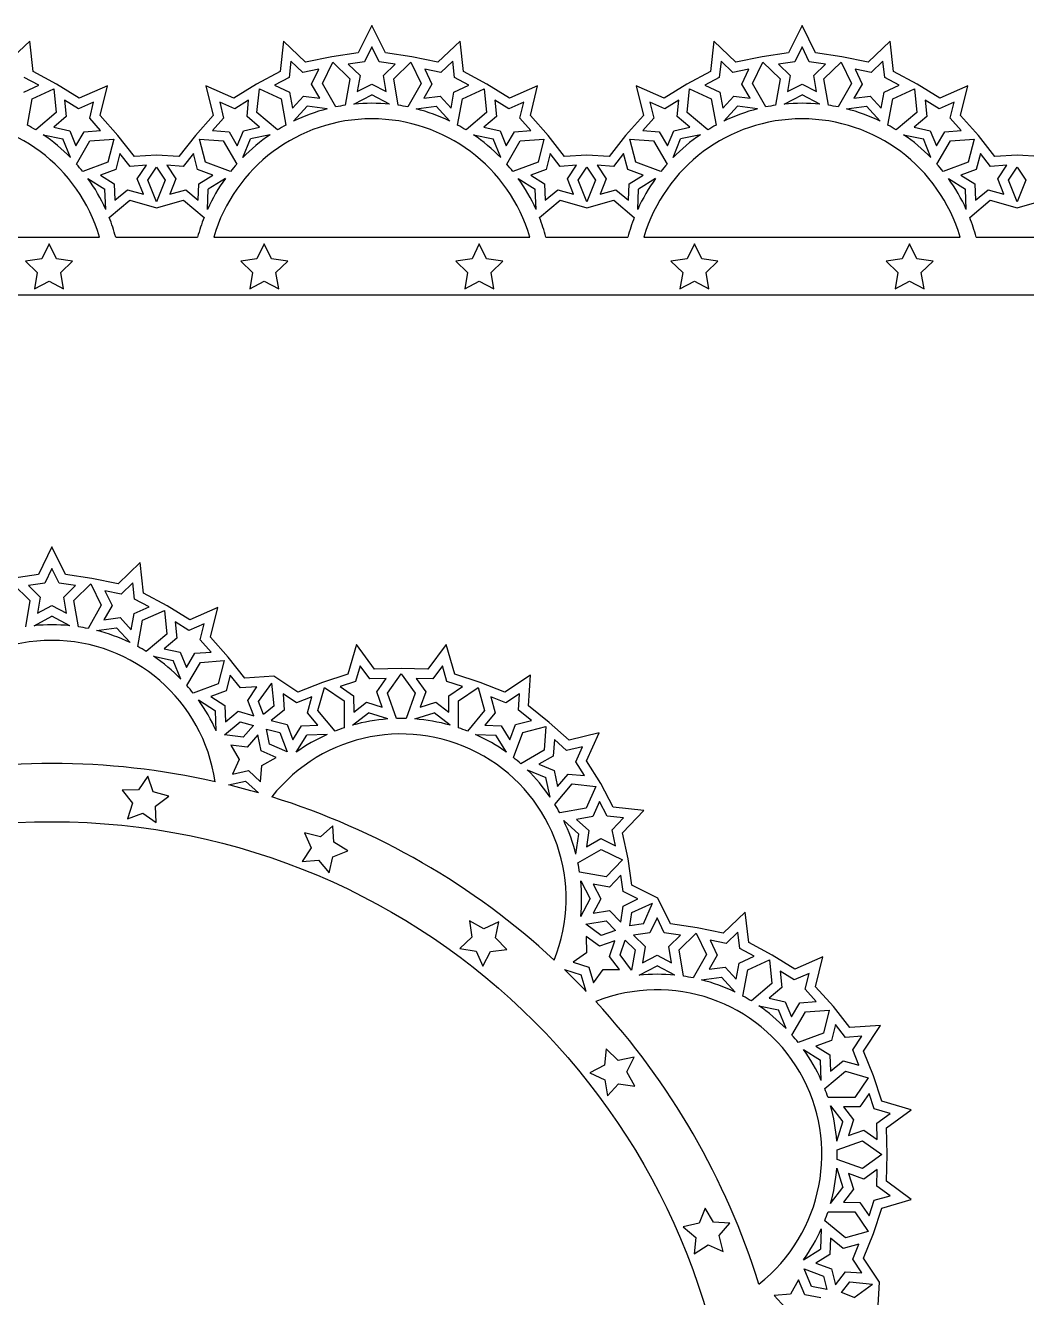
# Model space of a CAD drawing. Extents: x 129 to 581, y 103 to 417.
# Drawn here: x 249.6 to 378.8, y 252.9 to 417.1 of the extents above; entities that cross this region are included whole.
import ezdxf

# ---------------------------------------------------------------- set-up
doc = ezdxf.new("R2010")
doc.units = 0
doc.layers.get('0').update_dxf_attribs({"linetype": 'CONTINUOUS'})

msp = doc.modelspace()

# ---------------------------------------------------------------- linework, layer by layer
for p, q in [((294.252486, 417.074824), (292.499612, 413.523112)), ((296.00536, 413.523112), (294.252486, 417.074824)), ((349.779617, 417.074824), (348.026742, 413.523112)), ((351.532491, 413.523112), (349.779617, 417.074824)), ((250.117916, 415.066008), (247.255996, 412.328009)), ((250.550322, 411.128973), (250.117916, 415.066008)), ((282.859926, 415.066008), (282.42752, 411.128973)), ((285.721846, 412.328009), (282.859926, 415.066008)), ((294.252486, 414.298223), (293.315634, 412.399954)), ((295.189338, 412.399954), (294.252486, 414.298223)), ((305.645046, 415.066008), (302.783127, 412.328009)), ((306.077453, 411.128973), (305.645046, 415.066008)), ((338.387056, 415.066008), (337.95465, 411.128973)), ((341.248976, 412.328009), (338.387056, 415.066008)), ((349.779617, 414.298223), (348.842765, 412.399954)), ((350.716469, 412.399954), (349.779617, 414.298223)), ((361.172177, 415.066008), (358.310257, 412.328009)), ((361.604583, 411.128973), (361.172177, 415.066008)), ((283.809579, 412.456857), (283.578473, 410.352645)), ((285.339178, 410.99349), (283.809579, 412.456857)), ((289.092657, 413.028053), (285.721846, 412.328009)), ((287.8802, 409.565442), (289.214904, 412.334755)), ((292.499612, 413.523112), (289.092657, 413.028053)), ((289.214904, 412.334755), (291.416276, 410.188947)), ((293.315634, 412.399954), (291.22077, 412.095552)), ((291.22077, 412.095552), (292.736628, 410.617956)), ((297.284203, 412.095552), (295.189338, 412.399954)), ((295.768344, 410.617956), (297.284203, 412.095552)), ((299.412316, 413.028053), (296.00536, 413.523112)), ((297.088696, 410.188947), (299.290068, 412.334755)), ((299.290068, 412.334755), (300.624772, 409.565442)), ((302.783127, 412.328009), (299.412316, 413.028053)), ((304.695393, 412.456857), (303.165794, 410.99349)), ((304.9265, 410.352645), (304.695393, 412.456857)), ((339.33671, 412.456857), (339.105603, 410.352645)), ((340.866309, 410.99349), (339.33671, 412.456857)), ((344.619787, 413.028053), (341.248976, 412.328009)), ((343.40733, 409.565442), (344.742034, 412.334755)), ((348.026742, 413.523112), (344.619787, 413.028053)), ((344.742034, 412.334755), (346.943407, 410.188947)), ((348.842765, 412.399954), (346.7479, 412.095552)), ((346.7479, 412.095552), (348.263759, 410.617956)), ((352.811333, 412.095552), (350.716469, 412.399954)), ((351.295475, 410.617956), (352.811333, 412.095552)), ((354.939446, 413.028053), (351.532491, 413.523112)), ((352.615827, 410.188947), (354.817199, 412.334755)), ((354.817199, 412.334755), (356.151903, 409.565442)), ((358.310257, 412.328009), (354.939446, 413.028053)), ((360.222524, 412.456857), (358.692925, 410.99349)), ((360.45363, 410.352645), (360.222524, 412.456857)), ((251.263786, 409.350115), (249.399369, 410.352645)), ((253.582492, 409.498522), (250.550322, 411.128973)), ((282.42752, 411.128973), (279.395349, 409.498522)), ((283.578473, 410.352645), (281.714055, 409.350115)), ((287.411818, 411.423932), (285.339178, 410.99349)), ((286.492745, 409.516991), (287.411818, 411.423932)), ((292.736628, 410.617956), (292.378782, 408.531556)), ((296.12619, 408.531556), (295.768344, 410.617956)), ((301.093154, 411.423932), (302.012227, 409.516991)), ((303.165794, 410.99349), (301.093154, 411.423932)), ((306.790917, 409.350115), (304.9265, 410.352645)), ((309.109623, 409.498522), (306.077453, 411.128973)), ((337.95465, 411.128973), (334.92248, 409.498522)), ((339.105603, 410.352645), (337.241186, 409.350115)), ((342.938949, 411.423932), (340.866309, 410.99349)), ((342.019876, 409.516991), (342.938949, 411.423932)), ((348.263759, 410.617956), (347.905913, 408.531556)), ((351.653321, 408.531556), (351.295475, 410.617956)), ((356.620284, 411.423932), (357.539357, 409.516991)), ((358.692925, 410.99349), (356.620284, 411.423932)), ((362.318048, 409.350115), (360.45363, 410.352645)), ((364.636754, 409.498522), (361.604583, 411.128973)), ((249.333978, 408.480083), (251.263786, 409.350115)), ((250.427973, 407.62536), (253.230496, 408.888846)), ((253.230496, 408.888846), (253.537546, 405.830047)), ((256.51059, 407.687811), (253.582492, 409.498522)), ((260.136365, 409.281853), (256.51059, 407.687811)), ((259.196149, 405.434359), (260.136365, 409.281853)), ((272.841476, 409.281853), (273.781693, 405.434359)), ((276.467252, 407.687811), (272.841476, 409.281853)), ((279.395349, 409.498522), (276.467252, 407.687811)), ((279.440295, 405.830047), (279.747346, 408.888846)), ((279.747346, 408.888846), (282.549868, 407.62536)), ((281.714055, 409.350115), (283.643864, 408.480083)), ((287.542601, 407.678807), (286.492745, 409.516991)), ((289.596464, 406.560449), (287.8802, 409.565442)), ((291.416276, 410.188947), (290.831284, 406.778181)), ((292.378782, 408.531556), (294.252486, 409.51662)), ((294.252486, 409.51662), (296.12619, 408.531556)), ((297.673689, 406.778181), (297.088696, 410.188947)), ((300.624772, 409.565442), (298.908508, 406.560449)), ((302.012227, 409.516991), (300.962371, 407.678807)), ((304.861108, 408.480083), (306.790917, 409.350115)), ((305.955104, 407.62536), (308.757627, 408.888846)), ((308.757627, 408.888846), (309.064677, 405.830047)), ((312.03772, 407.687811), (309.109623, 409.498522)), ((315.663496, 409.281853), (312.03772, 407.687811)), ((314.723279, 405.434359), (315.663496, 409.281853)), ((331.994383, 407.687811), (328.368607, 409.281853)), ((328.368607, 409.281853), (329.308823, 405.434359)), ((334.92248, 409.498522), (331.994383, 407.687811)), ((334.967426, 405.830047), (335.274476, 408.888846)), ((335.274476, 408.888846), (338.076999, 407.62536)), ((337.241186, 409.350115), (339.170994, 408.480083)), ((343.069732, 407.678807), (342.019876, 409.516991)), ((345.123594, 406.560449), (343.40733, 409.565442)), ((346.943407, 410.188947), (346.358414, 406.778181)), ((347.905913, 408.531556), (349.779617, 409.51662)), ((349.779617, 409.51662), (351.653321, 408.531556)), ((353.200819, 406.778181), (352.615827, 410.188947)), ((356.151903, 409.565442), (354.435639, 406.560449)), ((357.539357, 409.516991), (356.489502, 407.678807)), ((360.388239, 408.480083), (362.318048, 409.350115)), ((361.482234, 407.62536), (364.284757, 408.888846)), ((364.284757, 408.888846), (364.591808, 405.830047)), ((367.564851, 407.687811), (364.636754, 409.498522)), ((371.190626, 409.281853), (367.564851, 407.687811)), ((370.25041, 405.434359), (371.190626, 409.281853)), ((249.811135, 404.220208), (250.427973, 407.62536)), ((254.613322, 407.41626), (254.824756, 405.309981)), ((256.413747, 406.302892), (254.613322, 407.41626)), ((258.351601, 407.154854), (256.413747, 406.302892)), ((257.849087, 405.098499), (258.351601, 407.154854)), ((274.626241, 407.154854), (275.128754, 405.098499)), ((276.564095, 406.302892), (274.626241, 407.154854)), ((278.36452, 407.41626), (276.564095, 406.302892)), ((278.153086, 405.309981), (278.36452, 407.41626)), ((282.549868, 407.62536), (283.166706, 404.220208)), ((283.643864, 408.480083), (284.02119, 406.397118)), ((284.02119, 406.397118), (285.444984, 407.96362)), ((285.444984, 407.96362), (287.542601, 407.678807)), ((291.947776, 406.916662), (294.252486, 408.12832)), ((296.557196, 406.916662), (294.252486, 408.12832)), ((300.962371, 407.678807), (303.059989, 407.96362)), ((303.059989, 407.96362), (304.483782, 406.397118)), ((304.483782, 406.397118), (304.861108, 408.480083)), ((305.338266, 404.220208), (305.955104, 407.62536)), ((310.140452, 407.41626), (310.351886, 405.309981)), ((311.940877, 406.302892), (310.140452, 407.41626)), ((313.878732, 407.154854), (311.940877, 406.302892)), ((313.376218, 405.098499), (313.878732, 407.154854)), ((332.091225, 406.302892), (330.153371, 407.154854)), ((330.153371, 407.154854), (330.655885, 405.098499)), ((333.89165, 407.41626), (332.091225, 406.302892)), ((333.680216, 405.309981), (333.89165, 407.41626)), ((338.076999, 407.62536), (338.693837, 404.220208)), ((339.170994, 408.480083), (339.54832, 406.397118)), ((339.54832, 406.397118), (340.972114, 407.96362)), ((340.972114, 407.96362), (343.069732, 407.678807)), ((347.474907, 406.916662), (349.779617, 408.12832)), ((352.084327, 406.916662), (349.779617, 408.12832)), ((356.489502, 407.678807), (358.587119, 407.96362)), ((358.587119, 407.96362), (360.010913, 406.397118)), ((360.010913, 406.397118), (360.388239, 408.480083)), ((360.865396, 404.220208), (361.482234, 407.62536)), ((367.468008, 406.302892), (365.667583, 407.41626)), ((365.667583, 407.41626), (365.879017, 405.309981)), ((369.405862, 407.154854), (367.468008, 406.302892)), ((368.903348, 405.098499), (369.405862, 407.154854)), ((253.537546, 405.830047), (250.897017, 403.593274)), ((261.48781, 402.865173), (259.196149, 405.434359)), ((273.781693, 405.434359), (271.490032, 402.865173)), ((282.080824, 403.593274), (279.440295, 405.830047)), ((284.168503, 404.732202), (285.91981, 406.659045)), ((288.499941, 406.308716), (285.91981, 406.659045)), ((300.005032, 406.308716), (302.585162, 406.659045)), ((304.33647, 404.732202), (302.585162, 406.659045)), ((309.064677, 405.830047), (306.424148, 403.593274)), ((317.01494, 402.865173), (314.723279, 405.434359)), ((329.308823, 405.434359), (327.017162, 402.865173)), ((337.607955, 403.593274), (334.967426, 405.830047)), ((339.695633, 404.732202), (341.446941, 406.659045)), ((344.027071, 406.308716), (341.446941, 406.659045)), ((355.532162, 406.308716), (358.112293, 406.659045)), ((359.8636, 404.732202), (358.112293, 406.659045)), ((364.591808, 405.830047), (361.951279, 403.593274)), ((372.542071, 402.865173), (370.25041, 405.434359)), ((254.824756, 405.309981), (253.209518, 403.941724)), ((253.209518, 403.941724), (255.278046, 403.491934)), ((259.258181, 403.518761), (257.849087, 405.098499)), ((275.128754, 405.098499), (273.719661, 403.518761)), ((277.699796, 403.491934), (279.768323, 403.941724)), ((279.768323, 403.941724), (278.153086, 405.309981)), ((310.351886, 405.309981), (308.736649, 403.941724)), ((308.736649, 403.941724), (310.805176, 403.491934)), ((314.785312, 403.518761), (313.376218, 405.098499)), ((330.655885, 405.098499), (329.246791, 403.518761)), ((333.226926, 403.491934), (335.295454, 403.941724)), ((335.295454, 403.941724), (333.680216, 405.309981)), ((365.879017, 405.309981), (364.263779, 403.941724)), ((364.263779, 403.941724), (366.332307, 403.491934)), ((370.312442, 403.518761), (368.903348, 405.098499)), ((251.841315, 402.98169), (254.385664, 402.428434)), ((255.372335, 400.018811), (254.385664, 402.428434)), ((255.278046, 403.491934), (256.080199, 401.532937)), ((256.080199, 401.532937), (257.147185, 403.361231)), ((256.138604, 399.195061), (257.882872, 402.183886)), ((257.147185, 403.361231), (259.258181, 403.518761)), ((257.882872, 402.183886), (260.94852, 402.412655)), ((260.94852, 402.412655), (260.190882, 399.433307)), ((263.620022, 400.162193), (261.48781, 402.865173)), ((271.490032, 402.865173), (269.35782, 400.162193)), ((272.786959, 399.433307), (272.029322, 402.412655)), ((272.029322, 402.412655), (275.094969, 402.183886)), ((273.719661, 403.518761), (275.830656, 403.361231)), ((275.094969, 402.183886), (276.839238, 399.195061)), ((275.830656, 403.361231), (276.897643, 401.532937)), ((276.897643, 401.532937), (277.699796, 403.491934)), ((277.605506, 400.018811), (278.592178, 402.428434)), ((281.136527, 402.98169), (278.592178, 402.428434)), ((307.368445, 402.98169), (309.912794, 402.428434)), ((310.899466, 400.018811), (309.912794, 402.428434)), ((310.805176, 403.491934), (311.60733, 401.532937)), ((311.60733, 401.532937), (312.674316, 403.361231)), ((311.665734, 399.195061), (313.410003, 402.183886)), ((312.674316, 403.361231), (314.785312, 403.518761)), ((313.410003, 402.183886), (316.475651, 402.412655)), ((316.475651, 402.412655), (315.718013, 399.433307)), ((319.147152, 400.162193), (317.01494, 402.865173)), ((327.017162, 402.865173), (324.884951, 400.162193)), ((328.31409, 399.433307), (327.556452, 402.412655)), ((327.556452, 402.412655), (330.6221, 402.183886)), ((329.246791, 403.518761), (331.357787, 403.361231)), ((330.6221, 402.183886), (332.366369, 399.195061)), ((331.357787, 403.361231), (332.424773, 401.532937)), ((332.424773, 401.532937), (333.226926, 403.491934)), ((333.132637, 400.018811), (334.119309, 402.428434)), ((336.663657, 402.98169), (334.119309, 402.428434)), ((362.895576, 402.98169), (365.439925, 402.428434)), ((366.426597, 400.018811), (365.439925, 402.428434)), ((366.332307, 403.491934), (367.13446, 401.532937)), ((367.13446, 401.532937), (368.201447, 403.361231)), ((367.192865, 399.195061), (368.937134, 402.183886)), ((368.201447, 403.361231), (370.312442, 403.518761)), ((368.937134, 402.183886), (372.002781, 402.412655)), ((372.002781, 402.412655), (371.245143, 399.433307)), ((374.674283, 400.162193), (372.542071, 402.865173)), ((261.744297, 400.555923), (261.22259, 398.504352)), ((263.055349, 398.893917), (261.744297, 400.555923)), ((271.233544, 400.555923), (269.922493, 398.893917)), ((271.755251, 398.504352), (271.233544, 400.555923)), ((317.271428, 400.555923), (316.749721, 398.504352)), ((318.58248, 398.893917), (317.271428, 400.555923)), ((326.760675, 400.555923), (325.449623, 398.893917)), ((327.282382, 398.504352), (326.760675, 400.555923)), ((372.798558, 400.555923), (372.276851, 398.504352)), ((374.10961, 398.893917), (372.798558, 400.555923)), ((260.190882, 399.433307), (256.944575, 398.234541)), ((265.167724, 399.031715), (263.055349, 398.893917)), ((266.488921, 400.34934), (263.620022, 400.162193)), ((263.992201, 397.271242), (265.167724, 399.031715)), ((269.35782, 400.162193), (266.488921, 400.34934)), ((267.810117, 399.031715), (268.985641, 397.271242)), ((269.922493, 398.893917), (267.810117, 399.031715)), ((276.033266, 398.234541), (272.786959, 399.433307)), ((315.718013, 399.433307), (312.471706, 398.234541)), ((320.694855, 399.031715), (318.58248, 398.893917)), ((322.016051, 400.34934), (319.147152, 400.162193)), ((319.519332, 397.271242), (320.694855, 399.031715)), ((324.884951, 400.162193), (322.016051, 400.34934)), ((325.449623, 398.893917), (323.337248, 399.031715)), ((323.337248, 399.031715), (324.512771, 397.271242)), ((331.560397, 398.234541), (328.31409, 399.433307)), ((371.245143, 399.433307), (367.998836, 398.234541)), ((376.221986, 399.031715), (374.10961, 398.893917)), ((377.543182, 400.34934), (374.674283, 400.162193)), ((375.046462, 397.271242), (376.221986, 399.031715)), ((380.412081, 400.162193), (377.543182, 400.34934)), ((257.62275, 397.336871), (259.824432, 395.946763)), ((261.22259, 398.504352), (259.236792, 397.771056)), ((259.236792, 397.771056), (261.026735, 396.640913)), ((264.776014, 395.304836), (263.992201, 397.271242)), ((265.372896, 397.126125), (266.488921, 398.797492)), ((266.488921, 398.797492), (267.604946, 397.126125)), ((268.985641, 397.271242), (268.201828, 395.304836)), ((273.74105, 397.771056), (271.755251, 398.504352)), ((271.951107, 396.640913), (273.74105, 397.771056)), ((275.355091, 397.336871), (273.15341, 395.946763)), ((313.149881, 397.336871), (315.351562, 395.946763)), ((316.749721, 398.504352), (314.763923, 397.771056)), ((314.763923, 397.771056), (316.553865, 396.640913)), ((320.303144, 395.304836), (319.519332, 397.271242)), ((320.900026, 397.126125), (322.016051, 398.797492)), ((322.016051, 398.797492), (323.132076, 397.126125)), ((324.512771, 397.271242), (323.728959, 395.304836)), ((329.26818, 397.771056), (327.282382, 398.504352)), ((327.478237, 396.640913), (329.26818, 397.771056)), ((330.882222, 397.336871), (328.680541, 395.946763)), ((368.677011, 397.336871), (370.878693, 395.946763)), ((372.276851, 398.504352), (370.291053, 397.771056)), ((370.291053, 397.771056), (372.080996, 396.640913)), ((375.830275, 395.304836), (375.046462, 397.271242)), ((376.427157, 397.126125), (377.543182, 398.797492)), ((377.543182, 398.797492), (378.659207, 397.126125)), ((259.92746, 393.344997), (259.824432, 395.946763)), ((261.026735, 396.640913), (261.110496, 394.525706)), ((261.110496, 394.525706), (262.738448, 395.878809)), ((262.738448, 395.878809), (264.776014, 395.304836)), ((266.488921, 394.326274), (265.372896, 397.126125)), ((267.604946, 397.126125), (266.488921, 394.326274)), ((268.201828, 395.304836), (270.239393, 395.878809)), ((270.239393, 395.878809), (271.867346, 394.525706)), ((271.867346, 394.525706), (271.951107, 396.640913)), ((273.050381, 393.344997), (273.15341, 395.946763)), ((315.454591, 393.344997), (315.351562, 395.946763)), ((316.553865, 396.640913), (316.637627, 394.525706)), ((316.637627, 394.525706), (318.265579, 395.878809)), ((318.265579, 395.878809), (320.303144, 395.304836)), ((322.016051, 394.326274), (320.900026, 397.126125)), ((323.132076, 397.126125), (322.016051, 394.326274)), ((323.728959, 395.304836), (325.766524, 395.878809)), ((325.766524, 395.878809), (327.394476, 394.525706)), ((327.394476, 394.525706), (327.478237, 396.640913)), ((328.577512, 393.344997), (328.680541, 395.946763)), ((370.981721, 393.344997), (370.878693, 395.946763)), ((372.080996, 396.640913), (372.164757, 394.525706)), ((372.164757, 394.525706), (373.79271, 395.878809)), ((373.79271, 395.878809), (375.830275, 395.304836)), ((377.543182, 394.326274), (376.427157, 397.126125)), ((378.659207, 397.126125), (377.543182, 394.326274)), ((260.365778, 392.308845), (263.027092, 394.520847)), ((263.027092, 394.520847), (266.488921, 393.545664)), ((266.488921, 393.545664), (269.950749, 394.520847)), ((269.950749, 394.520847), (272.612064, 392.308845)), ((315.892908, 392.308845), (318.554223, 394.520847)), ((318.554223, 394.520847), (322.016051, 393.545664)), ((322.016051, 393.545664), (325.47788, 394.520847)), ((325.47788, 394.520847), (328.139195, 392.308845)), ((371.420039, 392.308845), (374.081353, 394.520847)), ((374.081353, 394.520847), (377.543182, 393.545664)), ((377.543182, 393.545664), (381.005011, 394.520847)), ((218.325084, 389.770786), (259.125627, 389.770786)), ((261.202781, 389.770786), (271.775061, 389.770786)), ((273.852214, 389.770786), (314.652758, 389.770786)), ((316.729911, 389.770786), (327.302191, 389.770786)), ((329.379345, 389.770786), (370.179889, 389.770786)), ((372.257042, 389.770786), (382.829322, 389.770786)), ((252.607138, 388.879533), (251.670286, 386.981264)), ((253.54399, 386.981264), (252.607138, 388.879533)), ((280.370703, 388.879533), (279.433852, 386.981264)), ((281.307555, 386.981264), (280.370703, 388.879533)), ((308.134269, 388.879533), (307.197417, 386.981264)), ((309.071121, 386.981264), (308.134269, 388.879533)), ((335.897834, 388.879533), (334.960982, 386.981264)), ((336.834686, 386.981264), (335.897834, 388.879533)), ((363.661399, 388.879533), (362.724547, 386.981264)), ((364.598251, 386.981264), (363.661399, 388.879533)), ((251.670286, 386.981264), (249.575422, 386.676862)), ((249.575422, 386.676862), (251.09128, 385.199265)), ((255.638855, 386.676862), (253.54399, 386.981264)), ((254.122996, 385.199265), (255.638855, 386.676862)), ((279.433852, 386.981264), (277.338987, 386.676862)), ((277.338987, 386.676862), (278.854845, 385.199265)), ((283.40242, 386.676862), (281.307555, 386.981264)), ((281.886562, 385.199265), (283.40242, 386.676862)), ((307.197417, 386.981264), (305.102552, 386.676862)), ((305.102552, 386.676862), (306.618411, 385.199265)), ((311.165985, 386.676862), (309.071121, 386.981264)), ((309.650127, 385.199265), (311.165985, 386.676862)), ((334.960982, 386.981264), (332.866118, 386.676862)), ((332.866118, 386.676862), (334.381976, 385.199265)), ((338.929551, 386.676862), (336.834686, 386.981264)), ((337.413692, 385.199265), (338.929551, 386.676862)), ((362.724547, 386.981264), (360.629683, 386.676862)), ((360.629683, 386.676862), (362.145541, 385.199265)), ((366.693116, 386.676862), (364.598251, 386.981264)), ((365.177258, 385.199265), (366.693116, 386.676862)), ((251.09128, 385.199265), (250.733434, 383.112866)), ((250.733434, 383.112866), (252.607138, 384.09793)), ((252.607138, 384.09793), (254.480842, 383.112866)), ((254.480842, 383.112866), (254.122996, 385.199265)), ((278.854845, 385.199265), (278.497, 383.112866)), ((278.497, 383.112866), (280.370703, 384.09793)), ((280.370703, 384.09793), (282.244407, 383.112866)), ((282.244407, 383.112866), (281.886562, 385.199265)), ((306.618411, 385.199265), (306.260565, 383.112866)), ((306.260565, 383.112866), (308.134269, 384.09793)), ((308.134269, 384.09793), (310.007973, 383.112866)), ((310.007973, 383.112866), (309.650127, 385.199265)), ((334.381976, 385.199265), (334.02413, 383.112866)), ((334.02413, 383.112866), (335.897834, 384.09793)), ((335.897834, 384.09793), (337.771538, 383.112866)), ((337.771538, 383.112866), (337.413692, 385.199265)), ((362.145541, 385.199265), (361.787696, 383.112866)), ((361.787696, 383.112866), (363.661399, 384.09793)), ((363.661399, 384.09793), (365.535103, 383.112866)), ((365.535103, 383.112866), (365.177258, 385.199265)), ((539.578854, 382.270786), (215.50751, 382.270786)), ((252.977014, 349.785398), (251.22414, 346.233686)), ((254.729889, 346.233686), (252.977014, 349.785398)), ((252.977014, 347.008797), (252.040162, 345.110528)), ((253.913866, 345.110528), (252.977014, 347.008797)), ((264.369575, 347.776582), (261.507655, 345.038583)), ((264.801981, 343.839547), (264.369575, 347.776582)), ((251.22414, 346.233686), (247.817185, 345.738627)), ((247.939432, 345.045329), (250.140804, 342.899522)), ((252.040162, 345.110528), (249.945298, 344.806126)), ((249.945298, 344.806126), (251.461156, 343.32853)), ((256.008731, 344.806126), (253.913866, 345.110528)), ((254.492873, 343.32853), (256.008731, 344.806126)), ((258.136844, 345.738627), (254.729889, 346.233686)), ((255.813224, 342.899522), (258.014597, 345.045329)), ((258.014597, 345.045329), (259.349301, 342.276016)), ((261.507655, 345.038583), (258.136844, 345.738627)), ((263.419921, 345.167431), (261.890322, 343.704064)), ((263.651028, 343.063219), (263.419921, 345.167431)), ((251.461156, 343.32853), (251.103311, 341.24213)), ((254.850718, 341.24213), (254.492873, 343.32853)), ((259.817682, 344.134506), (260.736755, 342.227565)), ((261.890322, 343.704064), (259.817682, 344.134506)), ((265.515445, 342.060689), (263.651028, 343.063219)), ((267.834151, 342.209096), (264.801981, 343.839547)), ((250.140804, 342.899522), (249.555812, 339.488755)), ((251.103311, 341.24213), (252.977014, 342.227194)), ((252.977014, 342.227194), (254.850718, 341.24213)), ((256.398217, 339.488755), (255.813224, 342.899522)), ((259.349301, 342.276016), (257.633037, 339.271023)), ((260.736755, 342.227565), (259.686899, 340.389381)), ((263.585637, 341.190657), (265.515445, 342.060689)), ((264.679632, 340.335934), (267.482155, 341.59942)), ((267.482155, 341.59942), (267.789205, 338.540621)), ((270.762249, 340.398385), (267.834151, 342.209096)), ((274.388024, 341.992427), (270.762249, 340.398385)), ((273.447808, 338.144933), (274.388024, 341.992427)), ((250.672304, 339.627237), (252.977014, 340.838894)), ((255.281724, 339.627237), (252.977014, 340.838894)), ((259.686899, 340.389381), (261.784517, 340.674194)), ((261.784517, 340.674194), (263.208311, 339.107692)), ((263.208311, 339.107692), (263.585637, 341.190657)), ((264.062794, 336.930782), (264.679632, 340.335934)), ((268.864981, 340.126834), (269.076415, 338.020555)), ((270.665406, 339.013466), (268.864981, 340.126834)), ((272.60326, 339.865428), (270.665406, 339.013466)), ((272.100746, 337.809073), (272.60326, 339.865428)), ((258.72956, 339.01929), (261.30969, 339.369619)), ((263.060998, 337.442776), (261.30969, 339.369619)), ((267.789205, 338.540621), (265.148676, 336.303848)), ((275.739469, 335.575747), (273.447808, 338.144933)), ((269.076415, 338.020555), (267.461177, 336.652298)), ((267.461177, 336.652298), (269.529705, 336.202508)), ((273.50984, 336.229335), (272.100746, 337.809073)), ((292.280768, 337.198081), (291.171272, 333.395945)), ((294.623761, 334.004712), (292.280768, 337.198081)), ((303.849077, 337.198081), (301.506085, 334.004712)), ((304.958573, 333.395945), (303.849077, 337.198081)), ((266.092974, 335.692264), (268.637323, 335.139008)), ((269.623994, 332.729385), (268.637323, 335.139008)), ((269.529705, 336.202508), (270.331858, 334.243511)), ((270.331858, 334.243511), (271.398844, 336.071805)), ((270.390263, 331.905635), (272.134531, 334.89446)), ((271.398844, 336.071805), (273.50984, 336.229335)), ((272.134531, 334.89446), (275.200179, 335.123229)), ((275.200179, 335.123229), (274.442541, 332.143881)), ((277.87168, 332.872767), (275.739469, 335.575747)), ((275.995956, 333.266497), (275.474249, 331.214927)), ((277.307008, 331.604491), (275.995956, 333.266497)), ((291.171272, 333.395945), (287.902043, 332.316795)), ((292.76292, 334.463664), (292.169932, 332.431551)), ((294.01517, 332.756916), (292.76292, 334.463664)), ((298.064923, 334.108785), (294.623761, 334.004712)), ((296.26961, 330.90932), (298.064923, 333.404792)), ((301.506085, 334.004712), (298.064923, 334.108785)), ((298.064923, 333.404792), (299.860236, 330.90932)), ((303.366926, 334.463664), (302.114676, 332.756916)), ((303.959914, 332.431551), (303.366926, 334.463664)), ((308.227803, 332.316795), (304.958573, 333.395945)), ((314.719732, 333.241486), (311.425843, 331.042051)), ((314.46191, 329.289177), (314.719732, 333.241486)), ((274.442541, 332.143881), (271.196234, 330.945115)), ((279.419383, 331.742289), (277.307008, 331.604491)), ((281.598249, 333.115863), (277.87168, 332.872767)), ((278.24386, 329.981816), (279.419383, 331.742289)), ((279.624555, 329.836699), (281.353262, 332.201559)), ((281.667936, 329.289177), (281.353262, 332.201559)), ((284.704003, 331.042051), (281.598249, 333.115863)), ((287.902043, 332.316795), (284.704003, 331.042051)), ((287.309282, 328.696248), (288.142822, 331.655258)), ((288.142822, 331.655258), (290.683367, 329.924314)), ((292.169932, 332.431551), (290.159752, 331.768004)), ((290.159752, 331.768004), (291.909163, 330.576082)), ((296.131068, 332.820908), (294.01517, 332.756916)), ((294.894821, 331.102534), (296.131068, 332.820908)), ((299.998778, 332.820908), (301.235025, 331.102534)), ((302.114676, 332.756916), (299.998778, 332.820908)), ((305.970094, 331.768004), (303.959914, 332.431551)), ((304.220683, 330.576082), (305.970094, 331.768004)), ((305.446479, 329.924314), (307.987023, 331.655258)), ((307.987023, 331.655258), (308.820564, 328.696248)), ((311.425843, 331.042051), (308.227803, 332.316795)), ((271.874409, 330.047446), (274.07609, 328.657337)), ((275.474249, 331.214927), (273.488451, 330.48163)), ((273.488451, 330.48163), (275.278394, 329.351487)), ((279.027673, 328.01541), (278.24386, 329.981816)), ((282.798414, 330.83688), (282.936211, 328.724505)), ((284.558886, 329.661357), (282.798414, 330.83688)), ((286.525293, 330.445169), (284.558886, 329.661357)), ((285.95132, 328.407604), (286.525293, 330.445169)), ((290.683367, 329.924314), (290.699535, 326.463782)), ((291.909163, 330.576082), (291.919053, 328.45924)), ((295.609529, 329.10997), (294.894821, 331.102534)), ((297.437988, 327.651953), (296.26961, 330.90932)), ((299.860236, 330.90932), (298.691857, 327.651953)), ((301.235025, 331.102534), (300.520316, 329.10997)), ((304.210793, 328.45924), (304.220683, 330.576082)), ((305.430311, 326.463782), (305.446479, 329.924314)), ((311.57096, 329.661357), (309.604553, 330.445169)), ((309.604553, 330.445169), (310.178526, 328.407604)), ((313.331432, 330.83688), (311.57096, 329.661357)), ((313.193635, 328.724505), (313.331432, 330.83688)), ((274.179119, 326.055571), (274.07609, 328.657337)), ((275.278394, 329.351487), (275.362155, 327.23628)), ((275.362155, 327.23628), (276.990107, 328.589383)), ((276.990107, 328.589383), (279.027673, 328.01541)), ((280.279398, 328.193847), (279.624555, 329.836699)), ((281.667936, 329.289177), (280.279398, 328.193847)), ((282.936211, 328.724505), (281.274206, 327.413453)), ((287.304423, 326.779651), (285.95132, 328.407604)), ((289.521284, 326.034933), (287.309282, 328.696248)), ((291.775018, 326.794036), (293.834312, 328.387495)), ((291.919053, 328.45924), (293.593237, 329.754704)), ((293.593237, 329.754704), (295.609529, 329.10997)), ((296.314411, 327.594454), (293.834312, 328.387495)), ((299.815435, 327.594454), (302.295533, 328.387495)), ((300.520316, 329.10997), (302.536609, 329.754704)), ((304.354827, 326.794036), (302.295533, 328.387495)), ((302.536609, 329.754704), (304.210793, 328.45924)), ((308.820564, 328.696248), (306.608562, 326.034933)), ((310.178526, 328.407604), (308.825423, 326.779651)), ((314.85564, 327.413453), (313.193635, 328.724505)), ((317.16489, 327.156965), (314.46191, 329.289177)), ((275.241815, 325.538383), (277.278751, 327.231421)), ((277.278751, 327.231421), (278.990799, 326.749144)), ((278.990799, 326.749144), (277.676162, 325.251021)), ((281.274206, 327.413453), (283.325776, 326.891746)), ((283.325776, 326.891746), (284.059073, 324.905948)), ((284.059073, 324.905948), (285.189216, 326.69589)), ((285.189216, 326.69589), (287.304423, 326.779651)), ((308.825423, 326.779651), (310.94063, 326.69589)), ((310.94063, 326.69589), (312.070773, 324.905948)), ((312.070773, 324.905948), (312.80407, 326.891746)), ((312.80407, 326.891746), (314.85564, 327.413453)), ((313.733024, 325.860038), (316.712372, 326.617675)), ((316.712372, 326.617675), (316.483603, 323.552028)), ((319.734076, 324.865304), (317.16489, 327.156965)), ((277.676162, 325.251021), (275.241815, 325.538383)), ((279.569922, 325.546044), (278.173684, 323.954931)), ((279.983543, 323.469981), (279.569922, 325.546044)), ((280.673007, 326.298398), (282.396822, 325.860038)), ((281.062455, 324.343667), (280.673007, 326.298398)), ((282.396822, 325.860038), (283.314342, 323.375356)), ((284.493257, 323.291906), (285.883366, 325.493587)), ((288.485132, 325.596616), (285.883366, 325.493587)), ((307.644714, 325.596616), (310.24648, 325.493587)), ((311.636589, 323.291906), (310.24648, 325.493587)), ((312.534259, 322.613731), (313.733024, 325.860038)), ((323.581571, 325.805521), (319.734076, 324.865304)), ((321.987528, 322.179745), (323.581571, 325.805521)), ((276.071415, 324.203093), (277.153192, 322.383511)), ((278.173684, 323.954931), (276.071415, 324.203093)), ((281.928242, 322.633761), (279.983543, 323.469981)), ((283.314342, 323.375356), (281.062455, 324.343667)), ((316.483603, 323.552028), (313.494778, 321.807759)), ((317.818478, 324.927336), (317.660948, 322.816341)), ((319.398216, 323.518243), (317.818478, 324.927336)), ((321.454571, 324.020756), (319.398216, 323.518243)), ((320.60261, 322.082902), (321.454571, 324.020756)), ((277.153192, 322.383511), (276.267539, 320.460821)), ((280.081605, 321.598845), (281.928242, 322.633761)), ((317.660948, 322.816341), (315.832654, 321.749355)), ((315.832654, 321.749355), (317.791651, 320.947201)), ((321.715977, 320.282477), (320.60261, 322.082902)), ((323.798239, 319.251648), (321.987528, 322.179745)), ((265.338914, 320.197913), (264.162303, 318.438167)), ((266.019977, 318.1936), (265.338914, 320.197913)), ((276.267539, 320.460821), (278.332352, 320.92737)), ((278.332352, 320.92737), (279.887257, 319.49092)), ((279.887257, 319.49092), (280.081605, 321.598845)), ((314.318529, 321.041491), (316.728151, 320.054819)), ((317.281407, 317.51047), (316.728151, 320.054819)), ((317.791651, 320.947201), (318.241441, 318.878674)), ((318.241441, 318.878674), (319.609698, 320.493911)), ((319.609698, 320.493911), (321.715977, 320.282477)), ((264.162303, 318.438167), (262.045628, 318.409804)), ((262.045628, 318.409804), (263.355653, 316.74699)), ((275.781153, 319.091115), (277.973033, 319.586375)), ((279.623627, 318.061527), (277.973033, 319.586375)), ((317.892991, 316.566173), (320.129764, 319.206702)), ((320.129764, 319.206702), (323.188563, 318.899651)), ((323.188563, 318.899651), (321.925077, 316.097129)), ((325.42869, 316.219478), (323.798239, 319.251648)), ((268.057187, 317.618368), (266.019977, 318.1936)), ((266.361433, 316.351271), (268.057187, 317.618368)), ((323.649833, 316.932942), (322.7798, 315.003133)), ((324.652362, 315.068525), (323.649833, 316.932942)), ((263.355653, 316.74699), (262.728539, 314.725147)), ((262.728539, 314.725147), (264.71479, 315.457217)), ((264.71479, 315.457217), (266.443887, 314.236013)), ((266.443887, 314.236013), (266.361433, 316.351271)), ((321.925077, 316.097129), (318.519925, 315.480291)), ((329.365725, 315.787071), (325.42869, 316.219478)), ((326.627727, 312.925152), (329.365725, 315.787071)), ((289.22027, 313.798923), (287.628296, 312.403668)), ((289.359372, 311.686633), (289.22027, 313.798923)), ((319.031919, 314.478495), (320.958762, 312.727187)), ((322.7798, 315.003133), (320.696835, 314.625807)), ((320.696835, 314.625807), (322.263337, 313.202014)), ((326.756574, 314.837418), (324.652362, 315.068525)), ((325.293207, 313.307819), (326.756574, 314.837418)), ((287.628296, 312.403668), (285.576404, 312.924108)), ((285.576404, 312.924108), (286.411422, 310.978893)), ((320.608433, 310.147057), (320.958762, 312.727187)), ((322.263337, 313.202014), (321.978524, 311.104396)), ((321.978524, 311.104396), (323.816708, 312.154252)), ((323.816708, 312.154252), (325.723649, 311.235179)), ((325.723649, 311.235179), (325.293207, 313.307819)), ((327.32777, 309.554341), (326.627727, 312.925152)), ((286.411422, 310.978893), (285.282386, 309.188252)), ((289.212363, 309.818705), (291.178285, 310.603732)), ((291.178285, 310.603732), (289.359372, 311.686633)), ((320.860166, 309.050533), (323.865159, 310.766797)), ((323.865159, 310.766797), (326.634472, 309.432093)), ((285.282386, 309.188252), (287.39043, 309.381297)), ((287.39043, 309.381297), (288.744539, 307.754181)), ((288.744539, 307.754181), (289.212363, 309.818705)), ((326.634472, 309.432093), (324.488665, 307.230721)), ((327.82283, 306.147385), (327.32777, 309.554341)), ((324.488665, 307.230721), (321.077898, 307.815713)), ((326.39527, 307.426228), (324.917673, 305.910369)), ((326.699671, 305.331363), (326.39527, 307.426228)), ((321.21638, 306.699221), (322.428037, 304.394511)), ((324.917673, 305.910369), (322.831273, 306.268215)), ((322.831273, 306.268215), (323.816338, 304.394511)), ((328.597941, 304.394511), (326.699671, 305.331363)), ((331.17168, 304.494629), (327.82283, 306.147385)), ((321.21638, 302.089801), (322.428037, 304.394511)), ((323.816338, 304.394511), (322.831273, 302.520807)), ((326.699671, 303.457659), (328.597941, 304.394511)), ((327.82283, 302.641637), (330.502363, 303.825312)), ((329.318688, 301.145778), (330.502363, 303.825312)), ((332.824437, 301.145778), (331.17168, 304.494629)), ((322.831273, 302.520807), (324.917673, 302.878653)), ((324.917673, 302.878653), (326.39527, 301.362795)), ((326.39527, 301.362795), (326.699671, 303.457659)), ((327.568514, 300.891463), (327.82283, 302.641637)), ((342.464123, 302.688673), (339.602203, 299.950675)), ((342.896529, 298.751638), (342.464123, 302.688673)), ((306.885585, 301.535119), (307.188692, 299.440066)), ((308.732861, 300.501344), (306.885585, 301.535119)), ((310.631709, 301.437023), (308.732861, 300.501344)), ((310.21937, 299.360705), (310.631709, 301.437023)), ((321.878107, 301.110555), (324.488665, 301.558301)), ((323.842633, 299.644519), (321.878107, 301.110555)), ((324.488665, 301.558301), (325.730203, 300.284613)), ((329.318688, 301.145778), (327.568514, 300.891463)), ((331.071563, 301.920889), (330.134711, 300.02262)), ((332.008415, 300.02262), (331.071563, 301.920889)), ((336.231392, 300.650718), (332.824437, 301.145778)), ((339.602203, 299.950675), (336.231392, 300.650718)), ((307.188692, 299.440066), (305.634675, 298.002657)), ((311.69603, 297.843935), (310.21937, 299.360705)), ((321.928917, 299.53936), (321.955972, 297.422668)), ((323.625455, 298.273312), (321.928917, 299.53936)), ((325.630188, 298.953136), (323.625455, 298.273312)), ((325.730203, 300.284613), (323.842633, 299.644519)), ((324.950363, 296.948403), (325.630188, 298.953136)), ((326.321571, 297.165581), (326.961665, 299.053152)), ((326.961665, 299.053152), (328.235353, 297.811613)), ((330.134711, 300.02262), (328.039846, 299.718218)), ((328.039846, 299.718218), (329.555704, 298.240621)), ((334.103279, 299.718218), (332.008415, 300.02262)), ((332.587421, 298.240621), (334.103279, 299.718218)), ((333.907773, 297.811613), (336.109145, 299.957421)), ((336.109145, 299.957421), (337.443849, 297.188107)), ((337.91223, 299.046597), (338.831303, 297.139656)), ((339.984871, 298.616155), (337.91223, 299.046597)), ((341.51447, 300.079523), (339.984871, 298.616155)), ((341.745576, 297.975311), (341.51447, 300.079523)), ((345.9287, 297.121187), (342.896529, 298.751638)), ((305.634675, 298.002657), (307.720853, 297.643522)), ((307.720853, 297.643522), (308.607693, 295.721379)), ((308.607693, 295.721379), (309.593915, 297.594474)), ((309.593915, 297.594474), (311.69603, 297.843935)), ((321.955972, 297.422668), (320.22763, 296.200395)), ((327.787607, 295.201055), (326.321571, 297.165581)), ((328.235353, 297.811613), (327.787607, 295.201055)), ((329.555704, 298.240621), (329.197859, 296.154221)), ((329.197859, 296.154221), (331.071563, 297.139286)), ((331.071563, 297.139286), (332.945267, 296.154221)), ((332.945267, 296.154221), (332.587421, 298.240621)), ((334.492765, 294.400846), (333.907773, 297.811613)), ((337.443849, 297.188107), (335.727585, 294.183114)), ((338.831303, 297.139656), (337.781448, 295.301472)), ((343.609994, 296.972781), (341.745576, 297.975311)), ((348.856797, 295.310476), (345.9287, 297.121187)), ((320.22763, 296.200395), (322.249084, 295.572032)), ((322.249084, 295.572032), (322.877447, 293.550578)), ((326.216412, 295.251866), (324.950363, 296.948403)), ((328.766853, 294.539328), (331.071563, 295.750986)), ((333.376273, 294.539328), (331.071563, 295.750986)), ((337.781448, 295.301472), (339.879065, 295.586286)), ((339.879065, 295.586286), (341.302859, 294.019783)), ((341.302859, 294.019783), (341.680185, 296.102748)), ((341.680185, 296.102748), (343.609994, 296.972781)), ((342.77418, 295.248025), (345.576703, 296.511511)), ((345.576703, 296.511511), (345.883754, 293.452713)), ((352.482572, 296.904519), (348.856797, 295.310476)), ((351.542356, 293.057024), (352.482572, 296.904519)), ((319.121553, 295.257388), (321.267408, 294.590356)), ((321.93444, 292.444502), (321.267408, 294.590356)), ((322.877447, 293.550578), (324.09972, 295.278921)), ((324.09972, 295.278921), (326.216412, 295.251866)), ((336.824108, 293.931382), (339.404239, 294.28171)), ((341.155546, 292.354867), (339.404239, 294.28171)), ((342.157342, 291.842874), (342.77418, 295.248025)), ((346.959529, 295.038926), (347.170963, 292.932646)), ((348.759954, 293.925558), (346.959529, 295.038926)), ((350.697808, 294.77752), (348.759954, 293.925558)), ((350.195294, 292.721164), (350.697808, 294.77752)), ((345.883754, 293.452713), (343.243225, 291.215939)), ((347.170963, 292.932646), (345.555725, 291.56439)), ((351.604388, 291.141426), (350.195294, 292.721164)), ((353.834017, 290.487838), (351.542356, 293.057024)), ((344.187522, 290.604355), (346.731871, 290.0511)), ((345.555725, 291.56439), (347.624253, 291.114599)), ((347.624253, 291.114599), (348.426406, 289.155603)), ((348.426406, 289.155603), (349.493393, 290.983896)), ((349.493393, 290.983896), (351.604388, 291.141426)), ((347.718543, 287.641477), (346.731871, 290.0511)), ((348.484811, 286.817726), (350.22908, 289.806551)), ((350.22908, 289.806551), (353.294727, 290.03532)), ((353.294727, 290.03532), (352.537089, 287.055972)), ((355.966229, 287.784858), (353.834017, 290.487838)), ((354.090504, 288.178588), (353.568797, 286.127018)), ((355.401556, 286.516583), (354.090504, 288.178588)), ((359.918538, 288.04268), (355.966229, 287.784858)), ((357.719103, 284.748791), (359.918538, 288.04268)), ((352.537089, 287.055972), (349.290782, 285.857207)), ((353.568797, 286.127018), (351.582999, 285.393721)), ((357.513932, 286.65438), (355.401556, 286.516583)), ((356.338408, 284.893908), (357.513932, 286.65438)), ((324.520986, 285.018978), (324.271526, 282.916863)), ((326.037757, 283.542318), (324.520986, 285.018978)), ((328.114075, 283.954657), (326.037757, 283.542318)), ((327.178396, 282.055809), (328.114075, 283.954657)), ((349.968957, 284.959537), (352.170639, 283.569428)), ((351.582999, 285.393721), (353.372942, 284.263579)), ((353.372942, 284.263579), (353.456703, 282.148371)), ((357.122221, 282.927501), (356.338408, 284.893908)), ((358.993847, 281.550751), (357.719103, 284.748791)), ((324.271526, 282.916863), (322.398431, 281.930641)), ((352.273667, 280.967662), (352.170639, 283.569428)), ((353.456703, 282.148371), (355.084656, 283.501475)), ((355.084656, 283.501475), (357.122221, 282.927501)), ((322.398431, 281.930641), (324.320574, 281.043801)), ((324.320574, 281.043801), (324.679708, 278.957623)), ((328.21217, 280.208533), (327.178396, 282.055809)), ((352.711985, 279.93151), (355.373299, 282.143512)), ((355.373299, 282.143512), (358.33231, 281.309972)), ((358.33231, 281.309972), (356.601366, 278.769428)), ((360.072997, 278.281522), (358.993847, 281.550751)), ((324.679708, 278.957623), (326.117118, 280.511641)), ((326.117118, 280.511641), (328.21217, 280.208533)), ((358.445056, 279.293042), (357.253133, 277.543631)), ((359.108602, 277.282862), (358.445056, 279.293042)), ((356.601366, 278.769428), (353.140833, 278.753259)), ((353.471088, 277.677776), (355.064547, 275.618482)), ((357.253133, 277.543631), (355.136291, 277.533741)), ((355.136291, 277.533741), (356.431756, 275.859557)), ((363.875133, 277.172026), (360.072997, 278.281522)), ((356.431756, 275.859557), (355.787022, 273.843265)), ((361.140715, 276.689874), (359.108602, 277.282862)), ((359.433968, 275.437624), (361.140715, 276.689874)), ((360.681763, 274.829033), (363.875133, 277.172026)), ((354.271506, 273.138383), (355.064547, 275.618482)), ((355.787022, 273.843265), (357.779585, 274.557973)), ((357.779585, 274.557973), (359.49796, 273.321726)), ((359.49796, 273.321726), (359.433968, 275.437624)), ((360.785836, 271.387871), (360.681763, 274.829033)), ((354.329004, 272.014806), (357.586371, 273.183184)), ((357.586371, 273.183184), (360.081844, 271.387871)), ((360.081844, 271.387871), (357.586371, 269.592558)), ((360.681763, 267.946709), (360.785836, 271.387871)), ((354.271506, 269.637359), (355.064547, 267.157261)), ((357.586371, 269.592558), (354.329004, 270.760937)), ((359.49796, 269.454016), (357.779585, 268.217769)), ((359.433968, 267.338118), (359.49796, 269.454016)), ((357.779585, 268.217769), (355.787022, 268.932478)), ((355.787022, 268.932478), (356.431756, 266.916185)), ((363.875133, 265.603717), (360.681763, 267.946709)), ((353.471088, 265.097967), (355.064547, 267.157261)), ((356.431756, 266.916185), (355.136291, 265.242002)), ((359.108602, 265.49288), (361.140715, 266.085868)), ((361.140715, 266.085868), (359.433968, 267.338118)), ((337.280784, 264.501234), (336.495757, 262.535312)), ((338.363684, 262.682321), (337.280784, 264.501234)), ((355.136291, 265.242002), (357.253133, 265.232111)), ((357.253133, 265.232111), (358.445056, 263.4827)), ((358.445056, 263.4827), (359.108602, 265.49288)), ((358.993847, 261.224991), (360.072997, 264.494221)), ((360.072997, 264.494221), (363.875133, 265.603717)), ((340.475974, 262.543219), (338.363684, 262.682321)), ((355.373299, 260.63223), (352.711985, 262.844232)), ((353.140833, 264.022483), (356.601366, 264.006315)), ((356.601366, 264.006315), (358.33231, 261.465771)), ((336.495757, 262.535312), (334.431233, 262.067487)), ((334.431233, 262.067487), (336.058349, 260.713378)), ((339.08072, 260.951244), (340.475974, 262.543219)), ((352.273667, 261.80808), (352.170639, 259.206314)), ((358.33231, 261.465771), (355.373299, 260.63223)), ((357.719103, 258.026951), (358.993847, 261.224991)), ((336.058349, 260.713378), (335.865304, 258.605334)), ((335.865304, 258.605334), (337.655944, 259.734371)), ((337.655944, 259.734371), (339.601159, 258.899352)), ((339.601159, 258.899352), (339.08072, 260.951244)), ((353.456703, 260.627371), (353.372942, 258.512164)), ((355.084656, 259.274268), (353.456703, 260.627371)), ((357.122221, 259.848241), (355.084656, 259.274268)), ((356.338408, 257.881835), (357.122221, 259.848241)), ((349.968957, 257.816205), (352.170639, 259.206314)), ((353.372942, 258.512164), (351.582999, 257.382021)), ((357.513932, 256.121362), (356.338408, 257.881835)), ((359.792915, 254.921197), (357.719103, 258.026951)), ((350.052407, 256.63729), (352.537089, 255.71977)), ((351.020718, 254.385403), (350.052407, 256.63729)), ((351.582999, 257.382021), (353.568797, 256.648724)), ((353.568797, 256.648724), (354.090504, 254.597154)), ((354.090504, 254.597154), (355.401556, 256.259159)), ((355.401556, 256.259159), (357.513932, 256.121362)), ((349.310813, 255.25119), (348.275897, 253.404553)), ((350.147033, 253.306491), (349.310813, 255.25119)), ((352.537089, 255.71977), (352.97545, 253.995955)), ((354.870898, 253.602347), (355.966229, 254.990884)), ((355.966229, 254.990884), (358.878611, 254.67621)), ((356.513751, 252.947503), (358.878611, 254.67621)), ((359.549818, 251.194629), (359.792915, 254.921197)), ((348.275897, 253.404553), (346.167972, 253.210205)), ((346.167972, 253.210205), (347.604421, 251.6553)), ((352.223095, 252.89287), (350.147033, 253.306491)), ((352.97545, 253.995955), (351.020718, 254.385403)), ((356.513751, 252.947503), (354.870898, 253.602347))]:
    msp.add_line(p, q)
msp.add_circle((252.977014, 226.299963), 88.043196)
for centre, radius, start, end in [((294.252486, 383.765206), 23.26589, 104.314979, 115.685021), ((294.252486, 383.765206), 23.26589, 98.455892, 101.544108), ((294.252486, 383.765206), 23.26589, 84.314979, 95.685021), ((294.252486, 383.765206), 23.26589, 78.455892, 81.544108), ((294.252486, 383.765206), 23.26589, 64.314979, 75.685021), ((349.779617, 383.765206), 23.26589, 104.314979, 115.685021), ((349.779617, 383.765206), 23.26589, 98.455892, 101.544108), ((349.779617, 383.765206), 23.26589, 84.314979, 95.685021), ((349.779617, 383.765206), 23.26589, 78.455892, 81.544108), ((349.779617, 383.765206), 23.26589, 64.314979, 75.685021), ((238.725355, 383.765206), 21.26589, 16.403757, 163.596243), ((238.725355, 383.765206), 23.26589, 58.455892, 61.544108), ((294.252486, 383.765206), 21.26589, 16.403757, 163.596243), ((294.252486, 383.765206), 23.26589, 118.455892, 121.544108), ((294.252486, 383.765206), 23.26589, 58.455892, 61.544108), ((349.779617, 383.765206), 21.26589, 16.403757, 163.596243), ((349.779617, 383.765206), 23.26589, 118.455892, 121.544108), ((349.779617, 383.765206), 23.26589, 58.455892, 61.544108), ((238.725355, 383.765206), 23.26589, 44.314979, 55.685021), ((294.252486, 383.765206), 23.26589, 124.314979, 135.685021), ((294.252486, 383.765206), 23.26589, 44.314979, 55.685021), ((349.779617, 383.765206), 23.26589, 124.314979, 135.685021), ((349.779617, 383.765206), 23.26589, 44.314979, 55.685021), ((238.725355, 383.765206), 23.26589, 38.455892, 41.544108), ((294.252486, 383.765206), 23.26589, 138.455892, 141.544108), ((294.252486, 383.765206), 23.26589, 38.455892, 41.544108), ((349.779617, 383.765206), 23.26589, 138.455892, 141.544108), ((349.779617, 383.765206), 23.26589, 38.455892, 41.544108), ((238.725355, 383.765206), 23.26589, 24.314979, 35.685021), ((294.252486, 383.765206), 23.26589, 144.314979, 155.685021), ((294.252486, 383.765206), 23.26589, 24.314979, 35.685021), ((349.779617, 383.765206), 23.26589, 144.314979, 155.685021), ((349.779617, 383.765206), 23.26589, 24.314979, 35.685021), ((238.725355, 383.765206), 23.26589, 14.959019, 21.544108), ((294.252486, 383.765206), 23.26589, 158.455892, 165.040981), ((294.252486, 383.765206), 23.26589, 14.959019, 21.544108), ((349.779617, 383.765206), 23.26589, 158.455892, 165.040981), ((349.779617, 383.765206), 23.26589, 14.959019, 21.544108), ((252.977014, 316.47578), 23.26589, 84.314979, 95.685021), ((252.977014, 316.47578), 23.26589, 78.455892, 81.544108), ((252.977014, 316.47578), 23.26589, 64.314979, 75.685021), ((252.977014, 316.47578), 21.26589, 8.189139, 171.810861), ((252.977014, 316.47578), 23.26589, 58.455892, 61.544108), ((252.977014, 316.47578), 23.26589, 44.314979, 55.685021), ((252.977014, 316.47578), 23.26589, 38.455892, 41.544108), ((252.977014, 316.47578), 23.26589, 24.314979, 35.685021), ((298.064923, 304.394511), 23.26589, 94.314979, 105.685021), ((298.064923, 304.394511), 23.26589, 88.455892, 91.544108), ((298.064923, 304.394511), 23.26589, 74.314979, 85.685021), ((298.064923, 304.394511), 21.26589, 338.189139, 141.810861), ((298.064923, 304.394511), 23.26589, 114.314979, 125.685021), ((298.064923, 304.394511), 23.26589, 108.455892, 111.544108), ((298.064923, 304.394511), 23.26589, 68.455892, 71.544108), ((298.064923, 304.394511), 23.26589, 54.314979, 65.685021), ((252.977014, 226.299963), 95.552219, 77.274026, 102.725974), ((298.064923, 304.394511), 23.26589, 48.455892, 51.544108), ((298.064923, 304.394511), 23.26589, 34.314979, 45.685021), ((252.977014, 226.299963), 95.552219, 73.807247, 76.192753), ((252.977014, 226.299963), 95.552219, 47.274026, 72.725974), ((298.064923, 304.394511), 23.26589, 28.455892, 31.544108), ((298.064923, 304.394511), 23.26589, 14.314979, 25.685021), ((298.064923, 304.394511), 23.26589, 8.455892, 11.544108), ((298.064923, 304.394511), 23.26589, 354.314979, 5.685021), ((252.977014, 226.299963), 95.552219, 43.807247, 46.192753), ((331.071563, 271.387871), 23.26589, 84.314979, 95.685021), ((331.071563, 271.387871), 23.26589, 78.455892, 81.544108), ((331.071563, 271.387871), 23.26589, 64.314979, 75.685021), ((331.071563, 271.387871), 21.26589, 308.189139, 111.810861), ((252.977014, 226.299963), 95.552219, 17.274026, 42.725974), ((331.071563, 271.387871), 23.26589, 58.455892, 61.544108), ((331.071563, 271.387871), 23.26589, 44.314979, 55.685021), ((331.071563, 271.387871), 23.26589, 38.455892, 41.544108), ((331.071563, 271.387871), 23.26589, 24.314979, 35.685021), ((331.071563, 271.387871), 23.26589, 18.455892, 21.544108), ((331.071563, 271.387871), 23.26589, 4.314979, 15.685021), ((331.071563, 271.387871), 23.26589, 358.455892, 1.544108), ((331.071563, 271.387871), 23.26589, 344.314979, 355.685021), ((331.071563, 271.387871), 23.26589, 338.455892, 341.544108), ((331.071563, 271.387871), 23.26589, 324.314979, 335.685021)]:
    msp.add_arc(centre, radius, start, end)

doc.saveas('drawing.dxf')
